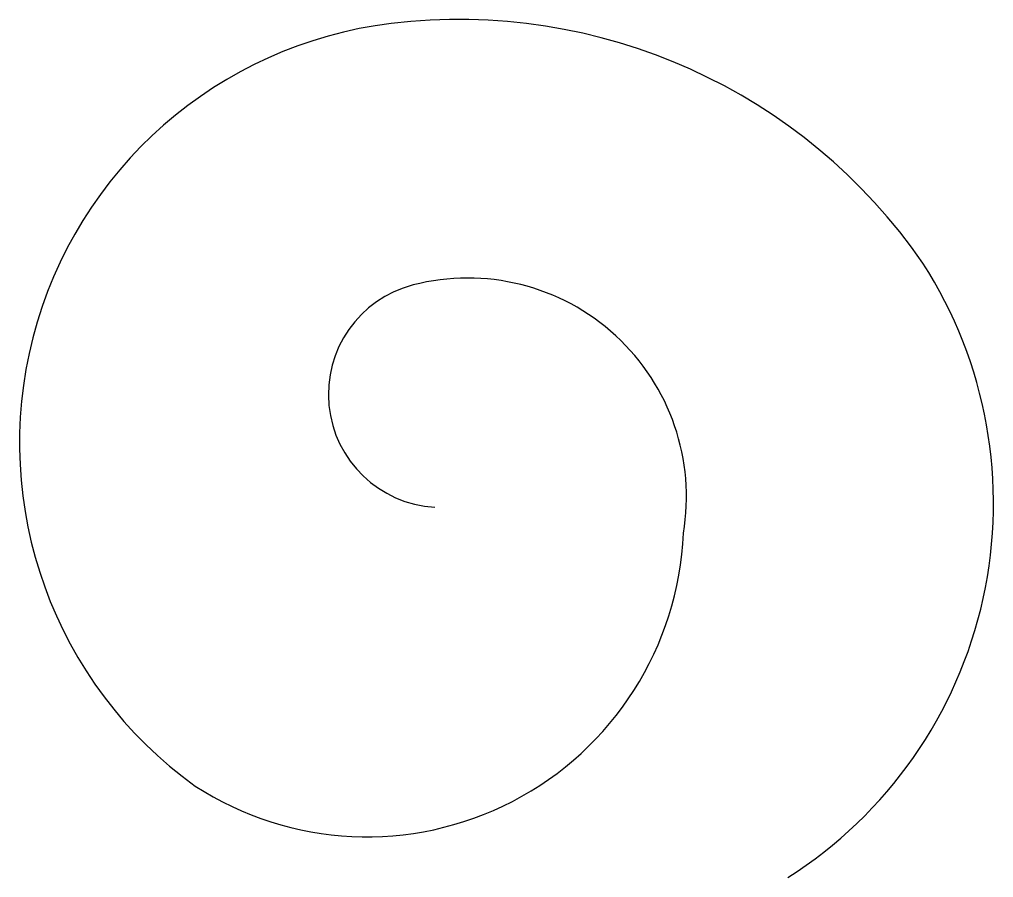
# Model space of a CAD drawing. Extents: x -1.5 to 1.57, y -1.28 to 1.41.
import ezdxf

# ---------------------------------------------------------------- set-up
doc = ezdxf.new("R2010")
doc.units = 0
doc.layers.get('0').update_dxf_attribs({"linetype": 'CONTINUOUS'})

msp = doc.modelspace()

# ---------------------------------------------------------------- linework, layer by layer
at = {"color": 0}
msp.add_lwpolyline([(0.9209, -1.2847, 0.416013), (1.3453, 0.6458, 0.27867), (-0.3265, 1.3992, 0.683321), (-0.9433, -0.9972, 0.683321)], format="xyb", dxfattribs=at)
for centre, radius, start, end in [((-0.086, -0.0882), 0.6876, 350.3897, 104.4824), ((-0.1691, 0.2337), 0.3551, 104.4824, 266.728), ((-0.4027, -0.1612), 0.9955, 237.1114, 357.5947)]:
    msp.add_arc(centre, radius, start, end, dxfattribs=at)

doc.saveas('drawing.dxf')
